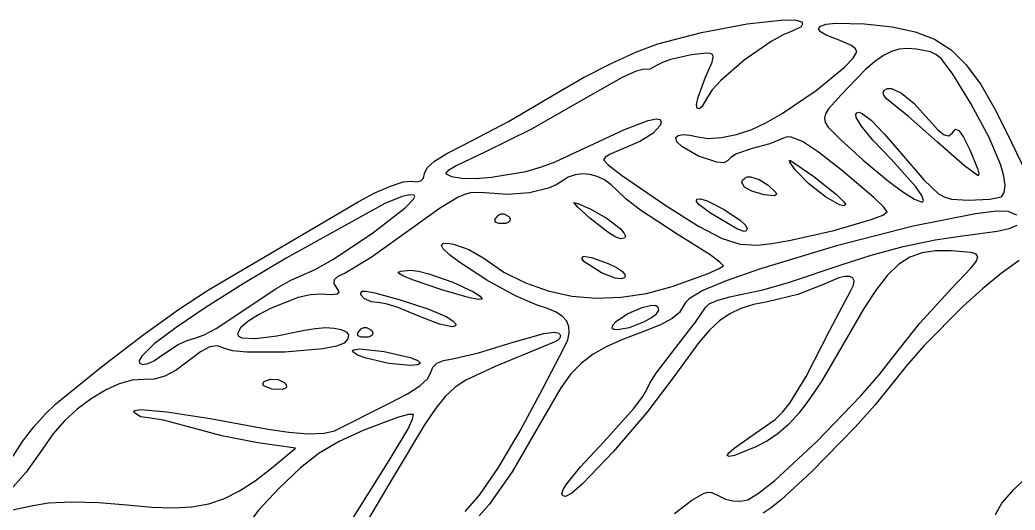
# Model space of a CAD drawing. Extents: x 9 to 1857, y 16 to 982.
# Drawn here: x 1326.7 to 1455.3, y 555.7 to 619 of the extents above; entities that cross this region are included whole.
import ezdxf

# ---------------------------------------------------------------- set-up
doc = ezdxf.new("R2010")
doc.units = 0

msp = doc.modelspace()

# ---------------------------------------------------------------- linework, layer by layer
at = {"layer": 'Layer 1'}
for p, q in [((1414.811411, 617.397739), (1420.694588, 618.500188)), ((1420.694588, 618.500188), (1425.454545, 619.023729)), ((1425.454545, 619.023729), (1426.991228, 619.003925)), ((1426.991228, 619.003925), (1427.7406, 618.76201)), ((1427.838294, 618.453813), (1427.660925, 618.140243)), ((1427.7406, 618.76201), (1427.838294, 618.453813)), ((1430.1698, 618.207563), (1430.915904, 618.455308)), ((1430.915904, 618.455308), (1432.127819, 618.599836)), ((1432.127819, 618.599836), (1435.8414, 618.51643)), ((1435.8414, 618.51643), (1439.420016, 618.122096)), ((1409.1557, 615.92274), (1414.811411, 617.397739)), ((1426.5977, 617.61413), (1425.331405, 617.109061)), ((1427.660925, 618.140243), (1426.5977, 617.61413)), ((1429.916427, 617.872302), (1430.1698, 618.207563)), ((1430.182706, 617.46523), (1429.916427, 617.872302)), ((1430.995557, 617.002048), (1430.182706, 617.46523)), ((1439.420016, 618.122096), (1442.397975, 617.50019)), ((1442.397975, 617.50019), (1444.903697, 616.54713)), ((1406.381375, 614.881466), (1409.1557, 615.92274)), ((1423.780217, 616.245404), (1420.328638, 613.835406)), ((1425.331405, 617.109061), (1423.780217, 616.245404)), ((1432.3819, 616.49846), (1430.995557, 617.002048)), ((1434.156475, 615.71037), (1432.3819, 616.49846)), ((1444.903697, 616.54713), (1447.0656, 615.159333)), ((1403.042075, 613.364473), (1406.381375, 614.881466)), ((1415.427828, 614.740981), (1413.4862, 614.50621)), ((1415.973937, 614.70356), (1415.427828, 614.740981)), ((1416.265475, 614.517705), (1415.973937, 614.70356)), ((1434.679178, 615.28834), (1434.156475, 615.71037)), ((1434.401033, 614.094811), (1434.8509, 614.91685)), ((1434.8509, 614.91685), (1434.679178, 615.28834)), ((1439.335999, 614.953565), (1438.295287, 614.436084)), ((1440.356483, 615.238395), (1439.335999, 614.953565)), ((1441.412172, 615.324005), (1440.356483, 615.238395)), ((1442.5585, 615.24383), (1441.412172, 615.324005)), ((1444.384775, 614.901981), (1442.5585, 615.24383)), ((1445.087064, 614.571319), (1444.384775, 614.901981)), ((1447.0656, 615.159333), (1449.012103, 613.233216)), ((1399.557988, 611.57536), (1403.042075, 613.364473)), ((1409.738502, 613.538337), (1409.0798, 613.17574)), ((1410.788863, 613.910061), (1409.738502, 613.538337)), ((1413.4862, 614.50621), (1410.788863, 613.910061)), ((1415.3144, 611.61149), (1416.170534, 613.565001)), ((1416.170534, 613.565001), (1416.323866, 614.149493)), ((1416.323866, 614.149493), (1416.265475, 614.517705)), ((1420.328638, 613.835406), (1417.253914, 611.170306)), ((1433.272034, 612.908836), (1434.401033, 614.094811)), ((1437.178915, 613.652517), (1435.931448, 612.569431)), ((1438.295287, 614.436084), (1437.178915, 613.652517)), ((1445.7525, 614.030676), (1445.087064, 614.571319)), ((1447.28395, 612.008978), (1445.7525, 614.030676)), ((1406.337961, 612.405676), (1404.567263, 611.578024)), ((1407.2202, 612.63137), (1406.337961, 612.405676)), ((1408.118838, 612.672353), (1407.2202, 612.63137)), ((1409.0798, 613.17574), (1408.118838, 612.672353)), ((1429.62345, 609.924631), (1433.272034, 612.908836)), ((1435.931448, 612.569431), (1432.8215, 609.37097)), ((1449.012103, 613.233216), (1450.871625, 610.665198)), ((1396.3493, 609.71773), (1399.557988, 611.57536)), ((1404.567263, 611.578024), (1399.3884, 608.64064)), ((1414.350375, 609.038355), (1415.3144, 611.61149)), ((1417.253914, 611.170306), (1416.173796, 609.987769)), ((1449.6014, 608.21595), (1447.28395, 612.008978)), ((1389.847688, 605.897216), (1396.3493, 609.71773)), ((1416.173796, 609.987769), (1415.567, 609.03627)), ((1425.198766, 606.923335), (1429.62345, 609.924631)), ((1438.255792, 609.663538), (1438.4087, 609.9554)), ((1438.343213, 609.286128), (1438.255792, 609.663538)), ((1438.4087, 609.9554), (1438.829158, 610.159834)), ((1438.4087, 609.9554), (1438.4087, 609.9554)), ((1438.829158, 610.159834), (1439.346302, 610.162139)), ((1439.346302, 610.162139), (1440.649013, 609.574706)), ((1440.649013, 609.574706), (1442.273567, 608.221788)), ((1450.871625, 610.665198), (1452.772584, 607.351697)), ((1399.3884, 608.64064), (1392.844, 604.918234)), ((1414.171316, 608.117715), (1414.350375, 609.038355)), ((1415.567, 609.03627), (1414.836675, 607.784285)), ((1432.8215, 609.37097), (1431.217712, 607.53616)), ((1438.646877, 608.871918), (1438.343213, 609.286128)), ((1439.1427, 608.46966), (1438.646877, 608.871918)), ((1441.526525, 606.555824), (1439.1427, 608.46966)), ((1442.273567, 608.221788), (1444.1767, 606.13207)), ((1451.976144, 603.858664), (1449.6014, 608.21595)), ((1414.2412, 607.61584), (1414.171316, 608.117715)), ((1414.500331, 607.541317), (1414.2412, 607.61584)), ((1414.836675, 607.784285), (1414.500331, 607.541317)), ((1423.099642, 605.715998), (1425.198766, 606.923335)), ((1430.813445, 606.886024), (1430.6727, 606.32398)), ((1431.217712, 607.53616), (1430.813445, 606.886024)), ((1434.751497, 606.795159), (1434.8824, 607.03479)), ((1434.8824, 607.03479), (1435.150008, 607.101073)), ((1435.150008, 607.101073), (1435.544847, 606.960952)), ((1435.544847, 606.960952), (1436.7199, 606.058115)), ((1452.772584, 607.351697), (1454.8434, 603.18913)), ((1384.1935, 602.92115), (1389.847688, 605.897216)), ((1404.8542, 604.86572), (1407.899263, 606.034941)), ((1407.899263, 606.034941), (1408.942492, 606.24948)), ((1408.942492, 606.24948), (1409.4645, 606.16065)), ((1409.585035, 605.802818), (1409.446316, 605.369957)), ((1409.4645, 606.16065), (1409.585035, 605.802818)), ((1421.2916, 604.86405), (1423.099642, 605.715998)), ((1430.6727, 606.32398), (1430.794305, 605.782464)), ((1430.794305, 605.782464), (1431.177087, 605.19391)), ((1434.800148, 606.430486), (1434.751497, 606.795159)), ((1435.467063, 605.283876), (1434.800148, 606.430486)), ((1436.7199, 606.058115), (1438.414928, 604.319515)), ((1445.2701, 603.24821), (1441.526525, 606.555824)), ((1444.1767, 606.13207), (1445.324836, 604.847688)), ((1392.844, 604.918234), (1386.908, 601.97753)), ((1395.9135, 600.71371), (1404.8542, 604.86572)), ((1408.500925, 604.365731), (1406.847947, 603.321135)), ((1409.446316, 605.369957), (1408.500925, 604.365731)), ((1419.328258, 604.223489), (1421.2916, 604.86405)), ((1431.177087, 605.19391), (1432.7215, 603.60543)), ((1436.945045, 603.510681), (1435.467063, 605.283876)), ((1438.414928, 604.319515), (1440.6373, 601.73839)), ((1445.324836, 604.847688), (1446.167638, 604.165229)), ((1446.772595, 604.04739), (1447.2072, 604.45687)), ((1447.2072, 604.45687), (1447.606873, 604.907979)), ((1447.606873, 604.907979), (1448.055438, 604.751439)), ((1448.055438, 604.751439), (1448.649183, 603.893564)), ((1406.847947, 603.321135), (1404.707, 602.40933)), ((1411.4701, 603.84335), (1411.785175, 604.115733)), ((1411.607934, 603.301825), (1411.4701, 603.84335)), ((1412.243636, 602.674335), (1411.607934, 603.301825)), ((1411.785175, 604.115733), (1412.428, 604.220161)), ((1412.428, 604.220161), (1413.304975, 604.154259)), ((1413.304975, 604.154259), (1414.3225, 603.91565)), ((1414.3225, 603.91565), (1415.680086, 603.727018)), ((1415.680086, 603.727018), (1417.403213, 603.837055)), ((1417.403213, 603.837055), (1419.328258, 604.223489)), ((1423.62165, 603.035955), (1421.3487, 602.40356)), ((1425.4089, 603.76048), (1423.62165, 603.035955)), ((1425.855756, 603.908465), (1425.4089, 603.76048)), ((1426.393003, 603.894613), (1425.855756, 603.908465)), ((1427.8341, 603.329083), (1426.393003, 603.894613)), ((1429.923047, 601.959248), (1427.8341, 603.329083)), ((1432.7215, 603.60543), (1435.699162, 600.912179)), ((1439.296, 601.02662), (1436.945045, 603.510681)), ((1448.761663, 600.1959), (1445.2701, 603.24821)), ((1446.167638, 604.165229), (1446.772595, 604.04739)), ((1448.649183, 603.893564), (1449.4844, 602.24067)), ((1453.471175, 600.270715), (1451.976144, 603.858664)), ((1454.8434, 603.18913), (1456.795322, 599.182256)), ((1380.3153, 600.787811), (1381.909381, 601.77167)), ((1381.909381, 601.77167), (1384.1935, 602.92115)), ((1386.908, 601.97753), (1383.119125, 600.176149)), ((1404.707, 602.40933), (1402.908788, 601.626926)), ((1414.412688, 601.428448), (1412.243636, 602.674335)), ((1421.3487, 602.40356), (1419.334588, 601.711044)), ((1432.8507, 599.68047), (1429.923047, 601.959248)), ((1440.6373, 601.73839), (1443.507259, 598.360994)), ((1449.4844, 602.24067), (1450.459425, 599.856695)), ((1379.365619, 599.936577), (1380.3153, 600.787811)), ((1394.147007, 600.035395), (1395.9135, 600.71371)), ((1402.348958, 601.252469), (1402.1281, 600.95289)), ((1402.1281, 600.95289), (1402.745888, 600.303995)), ((1402.908788, 601.626926), (1402.348958, 601.252469)), ((1416.785345, 600.639651), (1414.412688, 601.428448)), ((1417.675555, 600.583526), (1416.785345, 600.639651)), ((1418.1697, 600.84191), (1417.675555, 600.583526)), ((1418.593842, 601.272928), (1418.1697, 600.84191)), ((1419.334588, 601.711044), (1418.593842, 601.272928)), ((1426.156811, 600.852517), (1426.310825, 600.863315)), ((1426.217122, 600.640822), (1426.156811, 600.852517)), ((1426.9349, 599.63047), (1426.217122, 600.640822)), ((1426.310825, 600.863315), (1429.2992, 598.81887)), ((1435.699162, 600.912179), (1438.9985, 598.17755)), ((1442.486114, 597.472041), (1439.296, 601.02662)), ((1378.863703, 598.592962), (1379.0147, 599.18497)), ((1379.0147, 599.18497), (1379.365619, 599.936577)), ((1382.042375, 599.536602), (1381.737, 599.19298)), ((1381.737, 599.19298), (1382.499496, 598.785956)), ((1383.119125, 600.176149), (1382.042375, 599.536602)), ((1387.677825, 598.712958), (1392.088884, 599.465461)), ((1392.088884, 599.465461), (1394.147007, 600.035395)), ((1402.745888, 600.303995), (1404.469625, 598.978511)), ((1428.686423, 597.842347), (1426.9349, 599.63047)), ((1437.073163, 596.079213), (1432.8507, 599.68047)), ((1450.5394, 598.89571), (1448.761663, 600.1959)), ((1450.459425, 599.856695), (1450.628609, 599.143452)), ((1453.868619, 598.826509), (1453.471175, 600.270715)), ((1374.602113, 597.56504), (1376.241517, 598.101091)), ((1376.241517, 598.101091), (1377.2799, 598.19666)), ((1377.2799, 598.19666), (1378.011622, 598.107542)), ((1378.011622, 598.107542), (1378.53445, 598.236731)), ((1378.53445, 598.236731), (1378.863703, 598.592962)), ((1382.499496, 598.785956), (1383.840478, 598.580648)), ((1383.840478, 598.580648), (1385.614928, 598.561501)), ((1385.614928, 598.561501), (1387.677825, 598.712958)), ((1396.7778, 598.20567), (1396.019267, 597.716901)), ((1397.580378, 598.724409), (1396.7778, 598.20567)), ((1398.466541, 599.03964), (1397.580378, 598.724409)), ((1399.407646, 599.156425), (1398.466541, 599.03964)), ((1400.37505, 599.079826), (1399.407646, 599.156425)), ((1401.340111, 598.814907), (1400.37505, 599.079826)), ((1402.274184, 598.366729), (1401.340111, 598.814907)), ((1403.148629, 597.740356), (1402.274184, 598.366729)), ((1404.469625, 598.978511), (1410.1782, 595.06983)), ((1420.025109, 598.021575), (1420.114073, 598.314978)), ((1420.347275, 597.442681), (1420.025109, 598.021575)), ((1420.114073, 598.314978), (1420.3753, 598.60615)), ((1420.3753, 598.60617), (1420.699658, 598.745335)), ((1420.3753, 598.60615), (1420.3753, 598.60617)), ((1420.699658, 598.745335), (1421.1393, 598.748775)), ((1421.1393, 598.748775), (1422.23555, 598.40796)), ((1422.23555, 598.40796), (1423.406275, 597.702683)), ((1429.2992, 598.81887), (1432.234825, 596.46651)), ((1429.2992, 598.81887), (1429.2992, 598.81887)), ((1438.9985, 598.17755), (1438.9986, 598.1775)), ((1438.9986, 598.1775), (1440.926312, 596.744043)), ((1443.507259, 598.360994), (1445.41225, 596.577499)), ((1450.628609, 599.143452), (1450.5394, 598.89571)), ((1454.021919, 597.648158), (1453.868619, 598.826509)), ((1370.4205, 595.52249), (1372.586752, 596.676256)), ((1372.586752, 596.676256), (1374.602113, 597.56504)), ((1385.14633, 596.722721), (1384.306468, 596.525371)), ((1386.8014, 596.68247), (1385.14633, 596.722721)), ((1389.699398, 596.485583), (1386.8014, 596.68247)), ((1392.559362, 596.709126), (1389.699398, 596.485583)), ((1395.034445, 597.300141), (1392.559362, 596.709126)), ((1396.019267, 597.716901), (1395.034445, 597.300141)), ((1403.9348, 596.94085), (1403.148629, 597.740356)), ((1405.0653, 595.869694), (1403.9348, 596.94085)), ((1421.308403, 596.89868), (1420.347275, 597.442681)), ((1422.8751, 596.41878), (1421.308403, 596.89868)), ((1423.406275, 597.702683), (1424.3937, 596.7519)), ((1424.3937, 596.7519), (1424.47935, 596.463374)), ((1430.814437, 596.191501), (1428.686423, 597.842347)), ((1440.926312, 596.744043), (1442.31858, 595.867016)), ((1443.259169, 596.34893), (1442.486114, 597.472041)), ((1453.5638, 596.18705), (1453.923003, 596.76017)), ((1453.923003, 596.76017), (1454.021919, 597.648158)), ((1351.1087, 584.17169), (1370.4205, 595.52249)), ((1373.9004, 595.31527), (1361.144595, 588.252547)), ((1376.132375, 596.22745), (1373.9004, 595.31527)), ((1377.053128, 596.423353), (1376.132375, 596.22745)), ((1376.501311, 594.752452), (1377.59669, 595.86989)), ((1377.6784, 596.39839), (1377.053128, 596.423353)), ((1377.59669, 595.86989), (1377.780407, 596.219283)), ((1377.780407, 596.219283), (1377.6784, 596.39839)), ((1383.373012, 596.141478), (1380.969189, 594.689375)), ((1384.306468, 596.525371), (1383.373012, 596.141478)), ((1398.819891, 594.831555), (1398.3059, 595.433964)), ((1398.3059, 595.433964), (1398.834109, 595.329248)), ((1398.834109, 595.329248), (1400.4078, 594.63226)), ((1406.89705, 594.458178), (1405.0653, 595.869694)), ((1414.15395, 595.586644), (1414.1835, 595.87072)), ((1414.479675, 595.149575), (1414.15395, 595.586644)), ((1414.1835, 595.87074), (1414.672883, 595.915687)), ((1414.1835, 595.87072), (1414.1835, 595.87074)), ((1414.672883, 595.915687), (1415.516652, 595.656873)), ((1415.516652, 595.656873), (1417.744412, 594.535785)), ((1424.221575, 596.304394), (1422.8751, 596.41878)), ((1424.47935, 596.463374), (1424.221575, 596.304394)), ((1432.626233, 595.151112), (1430.814437, 596.191501)), ((1432.234825, 596.46651), (1433.117394, 595.635944)), ((1433.117394, 595.635944), (1433.4291, 595.19436)), ((1438.345833, 594.857845), (1437.073163, 596.079213)), ((1442.31858, 595.867016), (1443.173048, 595.52386)), ((1443.173048, 595.52386), (1443.397872, 595.545434)), ((1443.487363, 595.692018), (1443.259169, 596.34893)), ((1443.397872, 595.545434), (1443.487363, 595.692018)), ((1445.41225, 596.577499), (1446.233982, 596.123205)), ((1446.233982, 596.123205), (1447.091791, 595.875074)), ((1447.091791, 595.875074), (1449.2854, 595.74089)), ((1449.2854, 595.74089), (1452.070462, 595.860035)), ((1452.070462, 595.860035), (1453.5638, 596.18705)), ((1372.303362, 591.488426), (1376.501311, 594.752452)), ((1380.969189, 594.689375), (1377.4226, 592.11705)), ((1400.3728, 593.40717), (1398.819891, 594.831555)), ((1400.4075, 594.63226), (1402.626203, 593.392746)), ((1400.4078, 594.63226), (1400.4075, 594.63226)), ((1411.6515, 591.3481), (1406.89705, 594.458178)), ((1410.1782, 595.06983), (1414.425255, 592.40373)), ((1415.9634, 594.05481), (1414.479675, 595.149575)), ((1419.4619, 591.99565), (1415.9634, 594.05481)), ((1417.744412, 594.535785), (1419.820917, 593.123127)), ((1433.197077, 595.007708), (1432.626233, 595.151112)), ((1433.4291, 595.19436), (1433.197077, 595.007708)), ((1438.221749, 593.829521), (1438.7994, 594.25982)), ((1438.7994, 594.25982), (1438.345833, 594.857845)), ((1452.909404, 594.330605), (1450.192673, 593.99819)), ((1454.4307, 594.26936), (1452.909404, 594.330605)), ((1455.526937, 593.816549), (1454.4307, 594.26936)), ((1388.1311, 592.90986), (1388.156425, 593.303498)), ((1388.62925, 592.732803), (1388.1311, 592.90986)), ((1388.156425, 593.303498), (1388.5815, 593.81049)), ((1388.5815, 593.81049), (1388.906147, 593.979387)), ((1388.5815, 593.81049), (1388.5815, 593.81049)), ((1389.4631, 592.74608), (1388.62925, 592.732803)), ((1388.906147, 593.979387), (1389.2655, 594.004803)), ((1389.2655, 594.004803), (1389.9135, 593.64671)), ((1389.8307, 592.863313), (1389.4631, 592.74608)), ((1390.0381, 593.072188), (1389.8307, 592.863313)), ((1389.9135, 593.64671), (1390.0706, 593.343165)), ((1390.0706, 593.343165), (1390.0381, 593.072188)), ((1402.6795, 591.604004), (1400.3728, 593.40717)), ((1402.626203, 593.392746), (1404.278525, 592.086338)), ((1419.820917, 593.123127), (1420.475615, 592.49985)), ((1431.905263, 591.846963), (1436.715498, 593.241716)), ((1436.715498, 593.241716), (1438.221749, 593.829521)), ((1450.192673, 593.99819), (1442.145237, 592.376755)), ((1367.152183, 588.081632), (1372.303362, 591.488426)), ((1377.4226, 592.11705), (1372.133812, 588.366319)), ((1403.658419, 591.025262), (1402.6795, 591.604004)), ((1404.278525, 592.086338), (1404.772229, 591.525547)), ((1404.772229, 591.525547), (1404.980259, 591.08903)), ((1414.425255, 592.40373), (1417.454638, 590.817379)), ((1420.308012, 591.719034), (1419.4619, 591.99565)), ((1420.581205, 591.803411), (1420.308012, 591.719034)), ((1420.475615, 592.49985), (1420.7003, 592.03455)), ((1420.7003, 592.03455), (1420.581205, 591.803411)), ((1426.34482, 590.582308), (1431.905263, 591.846963)), ((1442.145237, 592.376755), (1432.233058, 589.853805)), ((1448.5257, 591.13424), (1453.012989, 591.742666)), ((1453.012989, 591.742666), (1454.537269, 592.108447)), ((1454.537269, 592.108447), (1455.564162, 592.505817)), ((1381.415034, 590.136997), (1381.964004, 590.184167)), ((1381.964004, 590.184167), (1382.76365, 590.059795)), ((1404.3472, 590.77682), (1403.658419, 591.025262)), ((1404.854592, 590.823788), (1404.3472, 590.77682)), ((1404.980259, 591.08903), (1404.854592, 590.823788)), ((1415.896725, 588.68628), (1411.6515, 591.3481)), ((1417.454638, 590.817379), (1419.803827, 590.07842)), ((1423.900812, 590.157126), (1426.34482, 590.582308)), ((1440.869675, 589.752943), (1444.978703, 590.62248)), ((1444.978703, 590.62248), (1448.5257, 591.13424)), ((1381.20671, 589.897845), (1381.415034, 590.136997)), ((1381.429, 589.44627), (1381.20671, 589.897845)), ((1382.249467, 588.672737), (1381.429, 589.44627)), ((1382.76365, 590.059795), (1384.755091, 589.378191)), ((1384.755091, 589.378191), (1386.6696, 588.25571)), ((1419.803827, 590.07842), (1422.0103, 589.9545)), ((1422.0103, 589.9545), (1423.900812, 590.157126)), ((1432.233058, 589.853805), (1422.4008, 586.87809)), ((1436.702709, 588.646018), (1440.869675, 589.752943)), ((1443.293398, 588.940434), (1441.722897, 588.374798)), ((1445.050554, 589.191316), (1443.293398, 588.940434)), ((1447.0704, 589.18859), (1445.050554, 589.191316)), ((1449.639606, 588.984298), (1447.0704, 589.18859)), ((1450.28224, 588.772926), (1449.639606, 588.984298)), ((1361.144595, 588.252547), (1355.603469, 584.958183)), ((1364.865265, 586.785734), (1367.152183, 588.081632)), ((1372.133812, 588.366319), (1368.7462, 586.34223)), ((1383.554855, 587.689752), (1382.249467, 588.672737)), ((1387.047762, 585.438096), (1383.554855, 587.689752)), ((1386.6696, 588.25571), (1389.266199, 586.472716)), ((1399.337955, 588.207316), (1399.5187, 588.51249)), ((1399.595313, 587.818905), (1399.337955, 588.207316)), ((1399.5187, 588.51249), (1400.59775, 588.351855)), ((1399.5187, 588.51249), (1399.5187, 588.51249)), ((1401.8929, 586.36944), (1399.595313, 587.818905)), ((1400.59775, 588.351855), (1402.7193, 587.57418)), ((1417.177134, 587.759952), (1415.896725, 588.68628)), ((1417.6341, 587.28125), (1417.177134, 587.759952)), ((1432.9819, 587.4221), (1436.702709, 588.646018)), ((1441.722897, 588.374798), (1440.263013, 587.433262)), ((1449.643669, 587.022992), (1450.284154, 587.848849)), ((1450.49705, 588.413301), (1450.28224, 588.772926)), ((1450.284154, 587.848849), (1450.49705, 588.413301)), ((1455.840016, 587.953803), (1453.555128, 586.305362)), ((1363.1154, 586.00739), (1364.865265, 586.785734)), ((1368.7462, 586.34223), (1367.828866, 585.909534)), ((1375.6474, 586.31513), (1375.669167, 586.468179)), ((1376.287266, 585.935473), (1375.6474, 586.31513)), ((1375.669167, 586.468179), (1375.969963, 586.593223)), ((1375.969963, 586.593223), (1377.2043, 586.70777)), ((1377.2043, 586.70777), (1378.215442, 586.580065)), ((1377.2043, 586.70777), (1377.2043, 586.70777)), ((1378.215442, 586.580065), (1379.559177, 586.237601)), ((1389.266199, 586.472716), (1392.042383, 585.060857)), ((1403.665362, 585.670055), (1401.8929, 586.36944)), ((1402.7193, 587.57418), (1403.828606, 587.034683)), ((1403.828606, 587.034683), (1404.580875, 586.523671)), ((1404.580875, 586.523671), (1404.932006, 586.079307)), ((1415.671637, 586.283623), (1417.097455, 586.912006)), ((1417.097455, 586.912006), (1417.6341, 587.28125)), ((1422.4008, 586.87809), (1417.980787, 585.325561)), ((1425.929762, 585.077755), (1432.9819, 587.4221)), ((1440.263013, 587.433262), (1438.837708, 586.05468)), ((1447.0804, 584.36076), (1449.643669, 587.022992)), ((1453.555128, 586.305362), (1451.101682, 584.305435)), ((1359.92725, 584.398771), (1361.733734, 585.402813)), ((1361.733734, 585.402813), (1363.1154, 586.00739)), ((1367.356, 585.47797), (1367.300659, 585.001174)), ((1367.828866, 585.909534), (1367.356, 585.47797)), ((1377.591369, 585.401837), (1376.287266, 585.935473)), ((1381.271325, 584.157991), (1377.591369, 585.401837)), ((1379.559177, 586.237601), (1382.663388, 585.1433)), ((1382.663388, 585.1433), (1385.354855, 583.894679)), ((1390.762464, 583.376635), (1387.047762, 585.438096)), ((1392.042383, 585.060857), (1394.972253, 584.024018)), ((1404.374945, 585.598438), (1403.665362, 585.670055)), ((1404.8379, 585.73975), (1404.374945, 585.598438)), ((1404.932006, 586.079307), (1404.8379, 585.73975)), ((1411.0205, 584.6012), (1415.671637, 586.283623)), ((1417.980787, 585.325561), (1414.981725, 584.07405)), ((1422.721858, 584.191348), (1425.929762, 585.077755)), ((1432.528945, 585.713466), (1430.4143, 584.81464)), ((1433.331894, 585.883217), (1432.528945, 585.713466)), ((1433.942088, 585.871165), (1433.331894, 585.883217)), ((1434.342145, 585.680789), (1433.942088, 585.871165)), ((1434.514686, 585.315569), (1434.342145, 585.680789)), ((1434.442331, 584.778983), (1434.514686, 585.315569)), ((1438.837708, 586.05468), (1437.370945, 584.177905)), ((1347.222259, 581.639324), (1351.1087, 584.17169)), ((1355.603469, 584.958183), (1350.817712, 581.950189)), ((1355.9768, 581.75096), (1359.92725, 584.398771)), ((1367.300659, 585.001174), (1367.6359, 584.43278)), ((1367.6359, 584.43278), (1367.93858, 583.90842)), ((1367.93858, 583.90842), (1367.734737, 583.611413)), ((1370.782354, 583.759055), (1370.9399, 583.98482)), ((1370.800947, 583.512393), (1370.782354, 583.759055)), ((1370.9399, 583.98485), (1371.464891, 583.995971)), ((1370.9399, 583.98482), (1370.9399, 583.98485)), ((1371.464891, 583.995971), (1372.581725, 583.782486)), ((1372.581725, 583.782486), (1375.88465, 582.892504)), ((1384.845344, 583.15432), (1381.271325, 584.157991)), ((1385.354855, 583.894679), (1386.18266, 583.359315)), ((1394.972253, 584.024018), (1398.029912, 583.366089)), ((1407.710655, 583.704623), (1411.0205, 584.6012)), ((1414.981725, 584.07405), (1413.2073, 583.029119)), ((1420.2817, 583.66005), (1422.721858, 584.191348)), ((1430.4143, 584.81464), (1427.225538, 583.588065)), ((1431.3867, 578.96238), (1434.1077, 584.07451)), ((1434.1077, 584.07451), (1434.442331, 584.778983)), ((1437.370945, 584.177905), (1435.786688, 581.74179)), ((1442.986063, 579.86562), (1447.0804, 584.36076)), ((1451.101682, 584.305435), (1448.561825, 582.030732)), ((1362.693859, 583.161974), (1359.189875, 581.806024)), ((1364.277979, 583.529752), (1362.693859, 583.161974)), ((1365.5586, 583.59979), (1364.277979, 583.529752)), ((1366.962152, 583.516842), (1365.5586, 583.59979)), ((1367.734737, 583.611413), (1366.962152, 583.516842)), ((1371.27015, 583.019129), (1370.800947, 583.512393)), ((1372.154703, 582.630532), (1371.27015, 583.019129)), ((1373.2618, 582.47211), (1372.154703, 582.630532)), ((1374.174261, 582.330955), (1373.2618, 582.47211)), ((1375.88465, 582.892504), (1379.436125, 581.736525)), ((1386.017025, 582.920902), (1384.845344, 583.15432)), ((1386.4715, 582.96155), (1386.017025, 582.920902)), ((1386.18266, 583.359315), (1386.4715, 582.96155)), ((1393.5537, 582.1907), (1390.762464, 583.376635)), ((1398.029912, 583.366089), (1401.189464, 583.090955)), ((1401.189464, 583.090955), (1404.425011, 583.202504)), ((1404.425011, 583.202504), (1407.710655, 583.704623)), ((1412.717979, 582.554609), (1412.4612, 582.09633)), ((1413.2073, 583.029119), (1412.717979, 582.554609)), ((1415.794258, 582.351741), (1416.899937, 582.831759)), ((1416.899937, 582.831759), (1418.450273, 583.287062)), ((1418.450273, 583.287062), (1420.2817, 583.66005)), ((1423.3431, 582.63923), (1421.498912, 582.258149)), ((1427.225538, 583.588065), (1423.3431, 582.63923)), ((1342.60035, 578.314923), (1347.222259, 581.639324)), ((1350.817712, 581.950189), (1346.935467, 579.324842)), ((1352.1767, 579.231054), (1355.9768, 581.75096)), ((1359.189875, 581.806024), (1357.557387, 580.954267)), ((1375.467713, 581.947819), (1374.174261, 582.330955)), ((1378.5089, 580.68957), (1375.467713, 581.947819)), ((1379.436125, 581.736525), (1381.8236, 580.73617)), ((1394.918479, 581.763868), (1393.5537, 582.1907)), ((1396.007559, 581.280507), (1394.918479, 581.763868)), ((1396.826448, 580.732016), (1396.007559, 581.280507)), ((1406.9615, 581.806091), (1405.291594, 581.053122)), ((1408.373706, 582.129065), (1406.9615, 581.806091)), ((1408.882824, 582.094271), (1408.373706, 582.129065)), ((1409.2071, 581.90994), (1408.882824, 582.094271)), ((1408.9664, 581.085311), (1409.267903, 581.542403)), ((1409.267903, 581.542403), (1409.2071, 581.90994)), ((1411.960784, 581.257748), (1410.991975, 580.45782)), ((1412.4612, 582.09633), (1411.960784, 581.257748)), ((1414.032912, 579.974526), (1415.2968, 581.90461)), ((1415.2968, 581.90461), (1415.794258, 582.351741)), ((1419.897606, 581.758466), (1418.465135, 581.080878)), ((1421.498912, 582.258149), (1419.897606, 581.758466)), ((1435.786688, 581.74179), (1434.0089, 578.68519)), ((1448.561825, 582.030732), (1443.551459, 576.963837)), ((1356.196153, 580.077599), (1355.249861, 579.244228)), ((1357.557387, 580.954267), (1356.196153, 580.077599)), ((1380.935047, 579.722046), (1378.5089, 580.68957)), ((1381.8236, 580.73617), (1382.678229, 580.163901)), ((1382.678229, 580.163901), (1383.054716, 579.751847)), ((1397.38065, 580.109794), (1396.826448, 580.732016)), ((1397.675671, 579.40524), (1397.38065, 580.109794)), ((1403.6851, 579.98226), (1403.280004, 579.562767)), ((1405.291594, 581.053122), (1403.6851, 579.98226)), ((1405.481219, 579.32257), (1407.4393, 580.07186)), ((1407.4393, 580.0719), (1408.343297, 580.581024)), ((1407.4393, 580.07186), (1407.4393, 580.0719)), ((1408.343297, 580.581024), (1408.9664, 581.085311)), ((1410.991975, 580.45782), (1409.499328, 579.66057)), ((1411.4671, 576.73498), (1414.032912, 579.974526)), ((1417.12745, 580.166084), (1415.810502, 578.954782)), ((1418.465135, 581.080878), (1417.12745, 580.166084)), ((1346.935467, 579.324842), (1344.104873, 577.178421)), ((1350.532981, 578.365462), (1352.1767, 579.231054)), ((1355.249861, 579.244228), (1354.8622, 578.52236)), ((1359.91217, 578.210528), (1363.5096, 578.94209)), ((1363.5096, 578.94209), (1364.92217, 579.197966)), ((1364.92217, 579.197966), (1366.214556, 579.290219)), ((1366.214556, 579.290219), (1367.336815, 579.2348)), ((1367.336815, 579.2348), (1368.239, 579.047659)), ((1368.239, 579.047659), (1368.871166, 578.744747)), ((1368.871166, 578.744747), (1369.183369, 578.342016)), ((1370.3904, 578.21698), (1370.415775, 578.610635)), ((1370.415775, 578.610635), (1370.8409, 579.11763)), ((1370.8409, 579.11763), (1371.165547, 579.286525)), ((1370.8409, 579.11763), (1370.8409, 579.11763)), ((1371.165547, 579.286525), (1371.5249, 579.311939)), ((1371.5249, 579.311939), (1372.1729, 578.95385)), ((1372.1729, 578.95385), (1372.330014, 578.650305)), ((1372.330014, 578.650305), (1372.297538, 578.379328)), ((1382.604425, 579.411639), (1380.935047, 579.722046)), ((1383.010851, 579.500822), (1382.604425, 579.411639)), ((1383.054716, 579.751847), (1383.010851, 579.500822)), ((1394.430125, 578.531294), (1395.770097, 578.697856)), ((1395.770097, 578.697856), (1396.4274, 578.5596)), ((1397.51019, 577.714734), (1397.717016, 578.609753)), ((1397.717016, 578.609753), (1397.675671, 579.40524)), ((1403.280004, 579.562767), (1403.220606, 579.268617)), ((1403.220606, 579.268617), (1403.458968, 579.098667)), ((1403.458968, 579.098667), (1403.94715, 579.051771)), ((1403.94715, 579.051771), (1405.481219, 579.32257)), ((1407.4274, 578.83002), (1404.742507, 577.818567)), ((1409.499328, 579.66057), (1407.4274, 578.83002)), ((1415.810502, 578.954782), (1414.440244, 577.387672)), ((1428.316516, 572.994824), (1431.3867, 578.96238)), ((1434.0089, 578.68519), (1430.336664, 572.436706)), ((1439.5419, 575.51601), (1442.986063, 579.86562)), ((1337.301716, 574.24228), (1342.60035, 578.314923)), ((1347.204275, 577.094749), (1348.350022, 577.619584)), ((1348.350022, 577.619584), (1349.3501, 577.92995)), ((1349.3501, 577.92995), (1350.532981, 578.365462)), ((1354.8622, 578.52236), (1354.989951, 578.203667)), ((1354.989951, 578.203667), (1355.429723, 577.992949)), ((1355.429723, 577.992949), (1357.165962, 577.891576)), ((1357.165962, 577.891576), (1359.91217, 578.210528)), ((1369.125662, 577.855417), (1368.6481, 577.3009)), ((1369.183369, 578.342016), (1369.125662, 577.855417)), ((1370.888675, 578.03994), (1370.3904, 578.21698)), ((1371.7225, 578.05322), (1370.888675, 578.03994)), ((1372.090142, 578.170453), (1371.7225, 578.05322)), ((1372.297538, 578.379328), (1372.090142, 578.170453)), ((1385.971312, 576.029329), (1390.4824, 577.43174)), ((1395.7524, 577.39217), (1388.1282, 574.26155)), ((1390.4824, 577.43174), (1394.430125, 578.531294)), ((1396.20278, 577.618208), (1395.7524, 577.39217)), ((1396.480162, 577.913665), (1396.20278, 577.618208)), ((1396.4274, 578.5596), (1396.562414, 578.240232)), ((1396.562414, 578.240232), (1396.480162, 577.913665)), ((1397.0607, 576.71158), (1397.51019, 577.714734)), ((1404.742507, 577.818567), (1402.567634, 576.865049)), ((1414.440244, 577.387672), (1411.2436, 572.94882)), ((1344.104873, 577.178421), (1342.474071, 575.607204)), ((1345.0412, 575.695), (1347.204275, 577.094749)), ((1350.081509, 576.175497), (1348.4846, 574.95744)), ((1351.2932, 576.817908), (1350.081509, 576.175497)), ((1352.267891, 576.936245), (1351.2932, 576.817908)), ((1353.1538, 576.58208), (1352.267891, 576.936245)), ((1354.212915, 576.276373), (1353.1538, 576.58208)), ((1356.041617, 576.107753), (1354.212915, 576.276373)), ((1360.970137, 576.133635), (1356.041617, 576.107753)), ((1365.864064, 576.563444), (1360.970137, 576.133635)), ((1367.649524, 576.899734), (1365.864064, 576.563444)), ((1368.6481, 577.3009), (1367.649524, 576.899734)), ((1369.714522, 576.309509), (1369.86153, 576.429682)), ((1369.7579, 576.14593), (1369.714522, 576.309509)), ((1370.375482, 575.730303), (1369.7579, 576.14593)), ((1369.86153, 576.429682), (1370.660212, 576.538561)), ((1370.660212, 576.538561), (1373.8108, 576.22173)), ((1373.8108, 576.22173), (1373.8108, 576.22171)), ((1373.8108, 576.22171), (1377.1479, 575.441896)), ((1382.6195, 575.27281), (1385.971312, 576.029329)), ((1394.2966, 571.41302), (1397.0607, 576.71158)), ((1402.567634, 576.865049), (1400.786282, 575.864763)), ((1408.929075, 573.4198), (1411.4671, 576.73498)), ((1443.551459, 576.963837), (1441.245243, 574.325063)), ((1342.474071, 575.607204), (1342.154885, 575.067384)), ((1342.154885, 575.067384), (1342.1912, 574.70747)), ((1343.3066, 574.661463), (1344.143244, 575.059401)), ((1344.143244, 575.059401), (1345.0412, 575.69496)), ((1345.0412, 575.69496), (1345.0412, 575.695)), ((1348.4846, 574.95744), (1346.917339, 573.797877)), ((1371.472091, 575.326602), (1370.375482, 575.730303)), ((1374.415775, 574.666876), (1371.472091, 575.326602)), ((1377.1479, 575.441896), (1378.148491, 575.049641)), ((1378.148491, 575.049641), (1378.4987, 574.72146)), ((1380.619, 574.699235), (1381.452956, 575.054083)), ((1381.452956, 575.054083), (1382.6195, 575.27281)), ((1400.786282, 575.864763), (1399.28195, 574.713011)), ((1437.739151, 573.18729), (1439.5419, 575.51601)), ((1331.3851, 569.46519), (1337.301716, 574.24228)), ((1342.1912, 574.70747), (1342.624756, 574.5334)), ((1342.624756, 574.5334), (1343.3066, 574.661463)), ((1346.917339, 573.797877), (1345.473537, 573.03128)), ((1377.215722, 574.39056), (1374.415775, 574.666876)), ((1378.132659, 574.46612), (1377.215722, 574.39056)), ((1378.4987, 574.72146), (1378.132659, 574.46612)), ((1379.397822, 572.683231), (1379.814, 573.49575)), ((1379.814, 573.49575), (1380.083919, 574.186909)), ((1380.083919, 574.186909), (1380.619, 574.699235)), ((1388.1282, 574.26155), (1384.355937, 572.521196)), ((1399.28195, 574.713011), (1397.938136, 573.305091)), ((1441.245243, 574.325063), (1439.1812, 571.71835)), ((1341.259643, 572.511394), (1339.576541, 572.03502)), ((1342.7573, 572.59492), (1341.259643, 572.511394)), ((1344.103442, 572.637133), (1342.7573, 572.59492)), ((1345.473537, 573.03128), (1344.103442, 572.637133)), ((1358.111403, 572.038826), (1358.3049, 572.32408)), ((1358.3049, 572.3241), (1359.129775, 572.639711)), ((1358.3049, 572.32408), (1358.3049, 572.3241)), ((1359.129775, 572.639711), (1360.1021, 572.574055)), ((1360.1021, 572.574055), (1360.8978, 572.206532)), ((1360.8978, 572.206532), (1361.128142, 571.934382)), ((1378.40855, 571.777048), (1379.397822, 572.683231)), ((1384.355937, 572.521196), (1382.975812, 571.612484)), ((1397.938136, 573.305091), (1396.638341, 571.536303)), ((1411.2436, 572.94882), (1407.74282, 568.325683)), ((1408.101719, 572.124398), (1408.929075, 573.4198)), ((1426.217225, 569.518807), (1428.316516, 572.994824)), ((1430.336664, 572.436706), (1428.804824, 570.12901)), ((1435.357612, 570.449484), (1437.739151, 573.18729)), ((1337.782125, 571.216163), (1335.950525, 570.105189)), ((1339.576541, 572.03502), (1337.782125, 571.216163)), ((1358.228425, 571.775431), (1358.111403, 572.038826)), ((1359.3437, 571.36095), (1358.228425, 571.775431)), ((1360.626488, 571.296569), (1359.3437, 571.36095)), ((1361.029498, 571.412704), (1360.626488, 571.296569)), ((1361.1928, 571.61654), (1361.029498, 571.412704)), ((1361.128142, 571.934382), (1361.1928, 571.61654)), ((1376.794753, 570.738786), (1378.40855, 571.777048)), ((1382.975812, 571.612484), (1381.72735, 570.455203)), ((1391.373492, 565.955875), (1394.2966, 571.41302)), ((1396.638341, 571.536303), (1393.7048, 566.49732)), ((1407.219525, 570.386758), (1407.7322, 571.30789)), ((1407.7322, 571.30789), (1408.101719, 572.124398)), ((1439.1812, 571.71835), (1437.233859, 569.316614)), ((1335.950525, 570.105189), (1334.155872, 568.752463)), ((1374.505, 569.53003), (1376.794753, 570.738786)), ((1381.72735, 570.455203), (1380.456294, 568.882189)), ((1406.002525, 568.80648), (1407.219525, 570.386758)), ((1428.804824, 570.12901), (1427.397412, 568.27041)), ((1429.704675, 564.578091), (1435.357612, 570.449484)), ((1330.032533, 568.175209), (1331.3851, 569.46519)), ((1334.155872, 568.752463), (1332.472297, 567.208351)), ((1341.463324, 568.499024), (1341.591009, 568.605392)), ((1341.5076, 568.3523), (1341.463324, 568.499024)), ((1342.3157, 567.789243), (1341.5076, 568.3523)), ((1341.591009, 568.605392), (1342.343606, 568.699398)), ((1342.343606, 568.699398), (1345.707075, 568.428846)), ((1345.707075, 568.428846), (1351.299431, 567.578029)), ((1367.3653, 565.98081), (1374.505, 569.53003)), ((1380.456294, 568.882189), (1379.008387, 566.726283)), ((1402.1838, 564.55484), (1406.002525, 568.80648)), ((1407.74282, 568.325683), (1403.367737, 563.235929)), ((1424.296922, 567.439902), (1425.284194, 568.373118)), ((1425.284194, 568.373118), (1426.217225, 569.518807)), ((1437.233859, 569.316614), (1434.657325, 566.427139)), ((1328.540213, 566.46809), (1330.032533, 568.175209)), ((1332.472297, 567.208351), (1330.973929, 565.523218)), ((1343.3038, 567.64572), (1342.3157, 567.789243)), ((1345.294675, 567.362195), (1343.3038, 567.64572)), ((1348.5136, 566.46259), (1345.294675, 567.362195)), ((1351.299431, 567.578029), (1358.8221, 566.18433)), ((1375.538187, 567.693599), (1371.1853, 566.06302)), ((1376.956564, 568.075815), (1375.538187, 567.693599)), ((1376.839262, 566.122673), (1377.469814, 567.45613)), ((1377.5894, 568.08103), (1376.956564, 568.075815)), ((1377.469814, 567.45613), (1377.5894, 568.08103)), ((1421.7637, 565.66368), (1424.296922, 567.439902)), ((1427.397412, 568.27041), (1426.055612, 566.789458)), ((1327.089386, 564.566091), (1328.540213, 566.46809)), ((1352.835262, 565.309403), (1348.5136, 566.46259)), ((1358.8221, 566.18433), (1361.499606, 565.772442)), ((1361.499606, 565.772442), (1363.994225, 565.596979)), ((1366.038581, 565.664311), (1367.3653, 565.98081)), ((1371.1853, 566.06302), (1367.967389, 564.59446)), ((1374.4566, 562.11335), (1376.839262, 566.122673)), ((1379.008387, 566.726283), (1374.965, 559.99715)), ((1388.568762, 561.238735), (1391.373492, 565.955875)), ((1393.7048, 566.49732), (1390.324294, 560.688544)), ((1426.055612, 566.789458), (1424.720605, 565.614704)), ((1434.657325, 566.427139), (1428.9585, 560.63915)), ((1325.8613, 562.69147), (1327.089386, 564.566091)), ((1330.973929, 565.523218), (1329.7349, 563.74743)), ((1357.4774, 564.41621), (1352.835262, 565.309403)), ((1363.994225, 565.596979), (1366.038581, 565.664311)), ((1367.967389, 564.59446), (1365.390662, 563.075189)), ((1399.161728, 561.316072), (1402.1838, 564.55484)), ((1419.014931, 563.746166), (1421.7637, 565.66368)), ((1423.333573, 564.674698), (1421.8357, 563.89799)), ((1424.720605, 565.614704), (1423.333573, 564.674698)), ((1424.2761, 559.564783), (1429.704675, 564.578091)), ((1329.7349, 563.74743), (1327.5651, 560.609529)), ((1362.3478, 563.70814), (1357.4774, 564.41621)), ((1359.246, 561.14591), (1362.3478, 563.70814)), ((1403.367737, 563.235929), (1399.431536, 559.132145)), ((1418.333294, 563.130744), (1419.014931, 563.746166)), ((1421.8357, 563.89799), (1419.054306, 562.781121)), ((1365.390662, 563.075189), (1362.972955, 561.175119)), ((1369.353714, 554.023606), (1374.4566, 562.11335)), ((1418.112925, 562.757912), (1418.333294, 563.130744)), ((1418.353403, 562.637946), (1418.112925, 562.757912)), ((1419.054306, 562.781121), (1418.353403, 562.637946)), ((1327.5651, 560.609529), (1325.5279, 558.35437)), ((1357.122586, 559.496075), (1359.246, 561.14591)), ((1362.972955, 561.175119), (1360.2321, 558.56416)), ((1386.123602, 557.643512), (1388.568762, 561.238735)), ((1390.324294, 560.688544), (1387.365025, 556.451355)), ((1397.384375, 559.130934), (1399.161728, 561.316072)), ((1428.9585, 560.63915), (1425.118623, 557.096304)), ((1455.197098, 558.430447), (1457.994766, 561.101107)), ((1355.127186, 558.196501), (1357.122586, 559.496075)), ((1374.965, 559.99715), (1369.50753, 550.815783)), ((1422.175015, 557.899582), (1424.2761, 559.564783)), ((1353.165665, 557.223368), (1355.127186, 558.196501)), ((1360.2321, 558.56416), (1357.577408, 555.738205)), ((1396.772634, 557.885768), (1396.937747, 558.397958)), ((1396.937747, 558.397958), (1397.384375, 559.130934)), ((1399.431536, 559.132145), (1398.038386, 557.903926)), ((1415.049087, 557.883219), (1415.621442, 558.031514)), ((1415.621442, 558.031514), (1416.129239, 558.011708)), ((1453.6084, 556.63496), (1455.197098, 558.430447)), ((1330.453911, 556.66829), (1333.439287, 556.801219)), ((1333.439287, 556.801219), (1336.94507, 556.719713)), ((1351.143887, 556.552856), (1353.165665, 557.223368)), ((1384.2792, 555.55212), (1386.123602, 557.643512)), ((1396.879148, 557.580158), (1396.772634, 557.885768)), ((1397.2474, 557.46692), (1396.879148, 557.580158)), ((1398.038386, 557.903926), (1397.2474, 557.46692)), ((1411.3149, 555.30193), (1413.550867, 557.020905)), ((1413.550867, 557.020905), (1415.049087, 557.883219)), ((1416.129239, 558.011708), (1417.111, 557.52921)), ((1417.111, 557.52921), (1417.896164, 557.136006)), ((1417.896164, 557.136006), (1418.846787, 556.918829)), ((1418.846787, 556.918829), (1419.842992, 556.892667)), ((1419.842992, 556.892667), (1420.7649, 557.07251)), ((1420.7649, 557.07251), (1422.175015, 557.899582)), ((1425.118623, 557.096304), (1423.811121, 556.023428)), ((1325.784231, 555.777536), (1328.3887, 556.3241)), ((1328.3887, 556.3241), (1330.453911, 556.66829)), ((1336.94507, 556.719713), (1340.5715, 556.4206)), ((1340.5715, 556.4206), (1343.77566, 556.118836)), ((1343.77566, 556.118836), (1346.54302, 556.024411)), ((1346.54302, 556.024411), (1348.967718, 556.161144)), ((1348.967718, 556.161144), (1351.143887, 556.552856)), ((1357.577408, 555.738205), (1355.773037, 553.278856)), ((1387.365025, 556.451355), (1386.086433, 554.97619)), ((1423.811121, 556.023428), (1422.748363, 555.328171)), ((1452.766241, 555.17572), (1453.6084, 556.63496))]:
    msp.add_line(p, q, dxfattribs=at)

doc.saveas('drawing.dxf')
